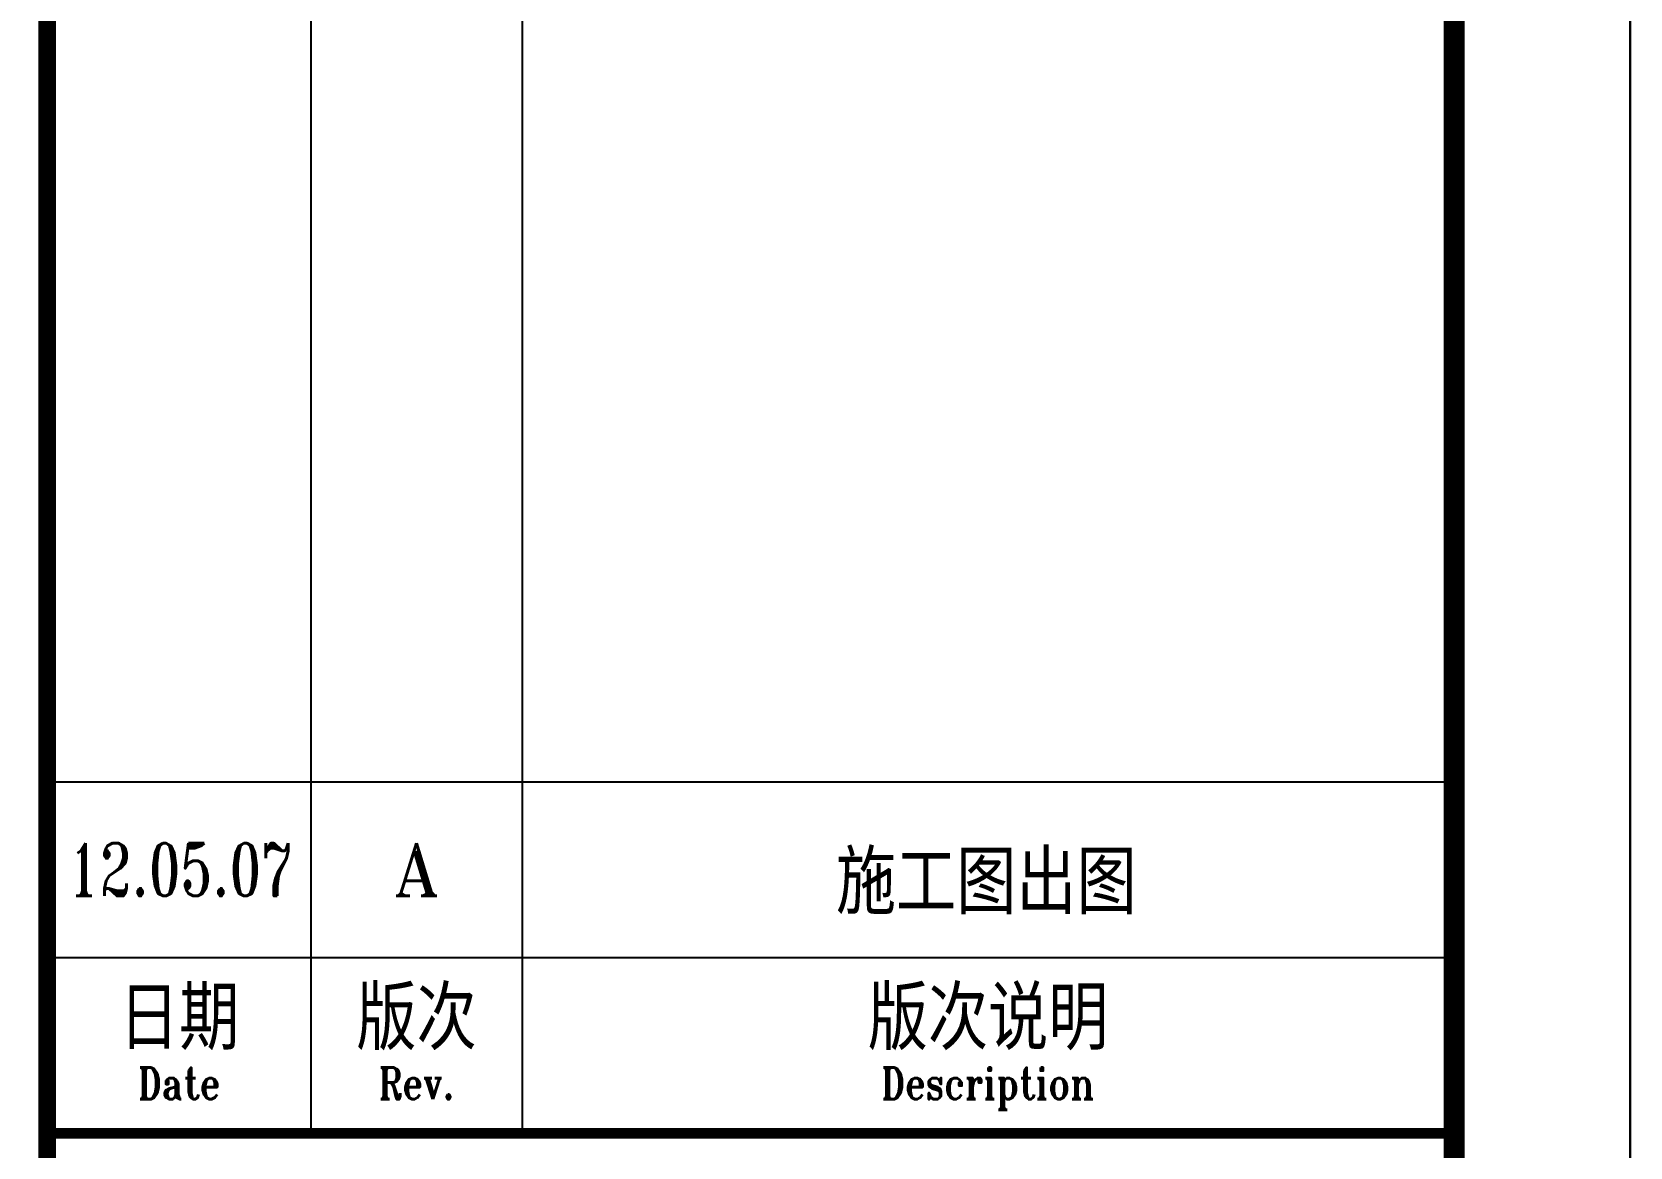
# Model space of a CAD drawing. Extents: x 239268 to 489116, y -316056 to -246175.
# Drawn here: x 456489 to 461032, y -290490 to -287320 of the extents above; entities that cross this region are included whole.
import ezdxf
from ezdxf.enums import TextEntityAlignment as Align

# ---------------------------------------------------------------- set-up
doc = ezdxf.new("R2010")
doc.units = 0
doc.header["$LTSCALE"] = 1000
doc.header["$MEASUREMENT"] = 0
doc.layers.get('0').update_dxf_attribs({"linetype": 'CONTINUOUS'})
doc.layers.add('图框', color=85, linetype='CONTINUOUS')
doc.styles.add('TKZ1_tjhts.shx', font='tjromant.shx', dxfattribs={"bigfont": 'tjhts.shx'})
doc.styles.add('TKZ2_tjkts.shx', font='tjromant.shx', dxfattribs={"bigfont": 'tjkts.shx'})

# ---------------------------------------------------------------- blocks, each defined once
blk = doc.blocks.new('TJAD_TK_A1')
for p, q in [((1266.379, 940.449), (1266.379, 767.449)), ((1278.379, 940.449), (1278.379, 767.449)), ((1251.379, 777.449), (1263.379, 777.449)), ((1251.379, 777.449), (1331.379, 777.449)), ((1251.379, 767.449), (1331.379, 767.449))]:
    blk.add_line(p, q)
for points, const_width in [([(1251.379, 940.449), (1251.379, 366.449)], 1), ([(1251.379, 767.449), (1331.379, 767.449)], 0.6)]:
    blk.add_lwpolyline(points, dxfattribs=dict(const_width=const_width))
at = {"layer": '图框'}
for p, q in [((1341.379, 356.449), (1341.379, 950.449)), ((1251.379, 787.449), (1331.379, 787.449))]:
    blk.add_line(p, q, dxfattribs=at)
at = {"layer": '图框', "const_width": 1.2}
blk.add_lwpolyline([(1331.379, 940.449), (525.379, 940.449), (525.379, 366.449), (1331.379, 366.449)], close=True, dxfattribs=at)
at = {"style": 'TKZ2_tjkts.shx'}
for s, p in [('日期', (1258.879, 773.997)), ('版次', (1272.379, 773.997)), ('版次说明', (1304.879, 773.997))]:
    blk.add_text(s, height=3.6, dxfattribs=at).set_placement(p, align=Align.MIDDLE_CENTER)
at = {"style": 'TKZ2_tjkts.shx', "width": 0.8}
for s, p in [('Date', (1258.879, 770.297)), ('Rev.', (1272.379, 770.297)), ('Description', (1304.879, 770.297))]:
    blk.add_text(s, height=1.8, dxfattribs=at).set_placement(p, align=Align.MIDDLE_CENTER)

msp = doc.modelspace()

# ---------------------------------------------------------------- linework, layer by layer
at = {"layer": '图框'}
msp.add_lwpolyline([(418981.9, -281301.7), (461031.9, -281301.7), (461031.9, -311001.7), (418981.9, -311001.7)], close=True, dxfattribs=at)

# ---------------------------------------------------------------- block references
at = {"layer": '图框', "xscale": 50, "yscale": 50, "zscale": 50}
msp.add_blockref('TJAD_TK_A1', (393962.9, -328824.2), dxfattribs=at)

# ---------------------------------------------------------------- texts
at = {"layer": '图框', "style": 'TKZ1_tjhts.shx', "width": 0.7}
msp.add_text('12.05.07', height=150, dxfattribs=at).set_placement((456910.8, -289701.7), align=Align.MIDDLE_CENTER)
at = {"layer": '图框', "style": 'TKZ1_tjhts.shx'}
for s, height, p in [('A', 150, (457581.9, -289701.7)), ('施工图出图', 180, (459201.6, -289738.4))]:
    msp.add_text(s, height=height, dxfattribs=at).set_placement(p, align=Align.MIDDLE_CENTER)

doc.saveas('drawing.dxf')
